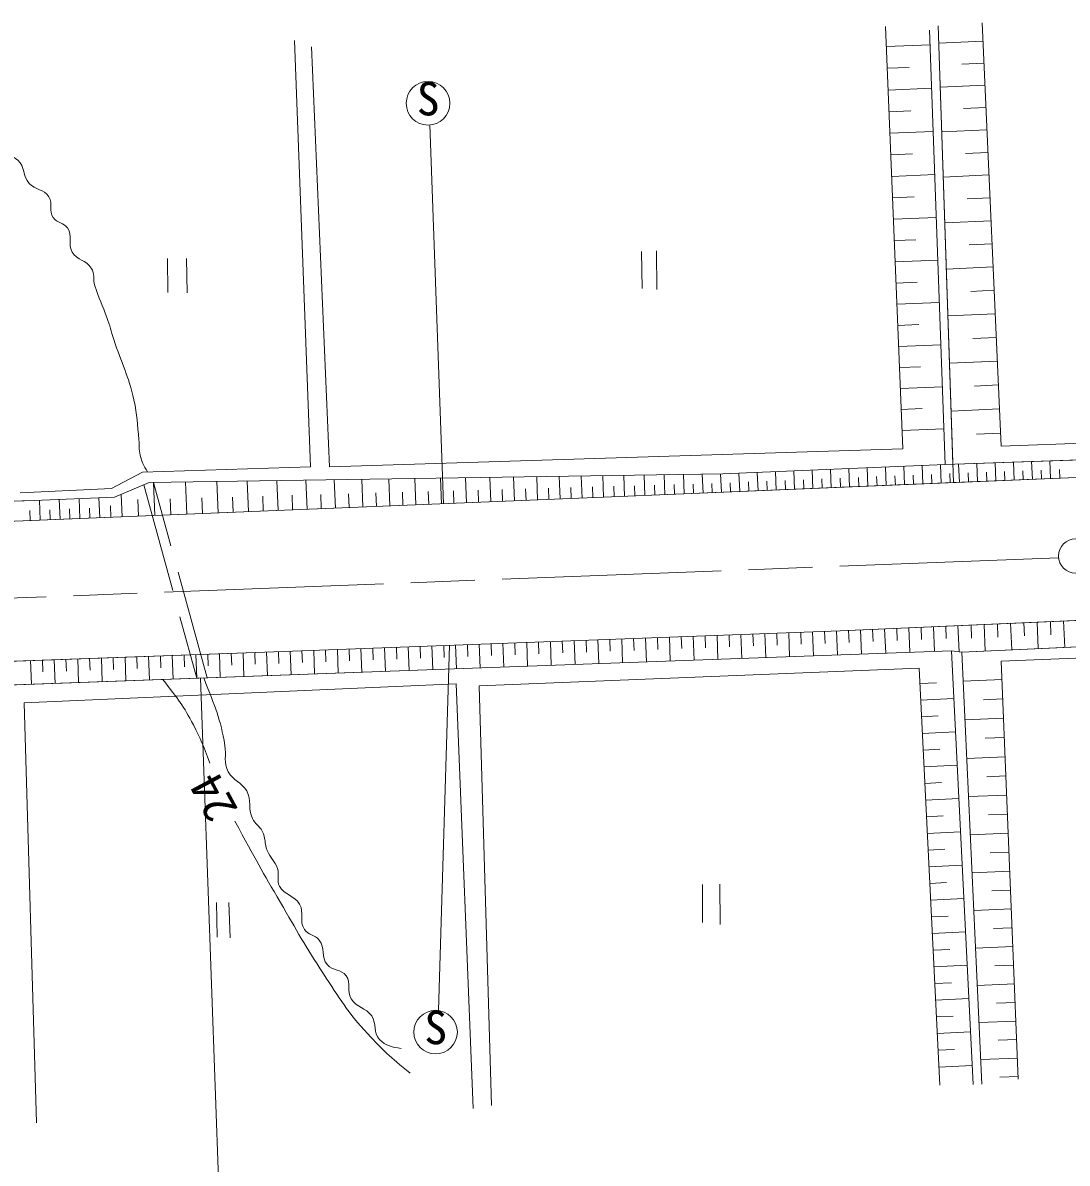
# Model space of a CAD drawing. Units: millimetres, scale not verified. Extents: x 40000 to 680000, y 20000 to 380000.
# Drawn here: x 210266 to 267468, y 251229 to 313678 of the extents above; entities that cross this region are included whole.
import ezdxf
from ezdxf.enums import TextEntityAlignment as Align

# ---------------------------------------------------------------- set-up
doc = ezdxf.new("R2010")
doc.units = ezdxf.units.MM
doc.header["$LTSCALE"] = 1000
doc.linetypes.add('CHAIN', pattern=[18.5, 12, -1.5, 3.5, -1.5])
doc.linetypes.add('DASHED', pattern=[7.5, 6, -1.5])
for name, color, linetype, lineweight in [('M-BGD', 7, 'Continuous', 13), ('M-BGD-OTRS1', 7, 'DASHED', 13), ('M-BMK', 2, 'CHAIN', 13), ('M-BMK-SRVR', 3, 'Continuous', 13), ('M-STR-HTXT', 7, 'Continuous', 13)]:
    doc.layers.add(name, color=color, linetype=linetype, lineweight=lineweight)
doc.styles.add('ＭＳ ゴシック', font='')
doc.styles.get('ＭＳ ゴシック').set_extended_font_data('MS Gothic')

msp = doc.modelspace()

# ---------------------------------------------------------------- linework, layer by layer
at = {"layer": 'M-BGD'}
for p, q in [((260404, 313515), (261247, 288499)), ((261213, 289500), (260404, 313515)), ((262807, 313678), (263860, 290492)), ((262807, 313678), (263860, 290492)), ((258468, 290357), (257523, 313476)), ((258468, 290357), (257523, 313476)), ((260789, 289485), (259932, 313267)), ((259932, 313267), (260789, 289485)), ((226031, 289356), (225139, 312717)), ((226083, 312357), (227072, 289364)), ((257568, 312376), (259960, 312473)), ((262852, 312679), (260436, 312570)), ((257617, 311185), (258807, 311234)), ((262907, 311471), (261699, 311416)), ((257665, 309995), (260046, 310092)), ((262962, 310263), (260517, 310152)), ((257714, 308811), (258898, 308859)), ((263018, 309040), (261795, 308985)), ((232554, 308083), (233302, 287343)), ((257762, 307626), (260131, 307723)), ((263073, 307818), (260600, 307705)), ((257810, 306447), (258989, 306495)), ((263129, 306581), (261892, 306525)), ((257859, 305268), (260216, 305365)), ((263185, 305344), (260683, 305230)), ((257906, 304095), (259080, 304143)), ((263242, 304093), (261991, 304036)), ((257954, 302922), (260301, 303018)), ((263299, 302842), (260767, 302727)), ((258002, 301754), (259170, 301802)), ((244154, 301153), (244188, 299121)), ((244974, 301193), (245000, 299075)), ((263356, 301576), (262091, 301518)), ((218199, 300778), (218203, 298903)), ((219238, 300773), (219260, 298890)), ((258050, 300586), (260385, 300682)), ((263414, 300310), (260853, 300194)), ((258097, 299424), (259259, 299472)), ((263472, 299030), (262191, 298971)), ((258145, 298262), (260469, 298357)), ((263530, 297749), (260939, 297631)), ((258192, 297106), (259349, 297153)), ((258239, 295949), (260552, 296043)), ((263589, 296454), (262293, 296395)), ((258286, 294798), (259437, 294845)), ((263648, 295158), (261027, 295039)), ((263860, 290492), (363159, 294244)), ((258333, 293647), (260635, 293741)), ((263707, 293848), (262397, 293788)), ((258380, 292501), (259526, 292548)), ((263767, 292537), (261115, 292417)), ((258427, 291356), (260718, 291449)), ((263827, 291211), (262501, 291151)), ((227072, 289364), (258468, 290357)), ((260789, 289485), (273382, 289935)), ((216827, 289071), (226031, 289356)), ((248604, 288975), (260789, 289485)), ((253543, 288177), (253501, 289180)), ((254546, 288219), (254504, 289222)), ((255549, 288261), (255507, 289264)), ((256552, 288303), (256510, 289306)), ((257555, 288345), (257513, 289348)), ((258558, 288387), (258516, 289390)), ((259561, 288429), (259519, 289432)), ((260564, 288470), (260522, 289474)), ((261563, 288512), (261521, 289511)), ((262562, 288554), (262521, 289547)), ((263561, 288596), (263520, 289582)), ((264560, 288637), (264519, 289618)), ((265060, 288658), (265040, 289146)), ((265560, 288679), (265519, 289654)), ((266059, 288700), (266039, 289184)), ((266559, 288721), (266518, 289689)), ((267058, 288742), (267038, 289223)), ((215133, 288172), (216827, 289071)), ((217187, 288496), (248604, 288975)), ((219252, 286774), (219181, 288526)), ((220961, 286843), (220891, 288552)), ((222628, 286911), (222560, 288578)), ((224253, 286977), (224187, 288602)), ((225839, 287041), (225775, 288627)), ((227386, 287104), (227323, 288650)), ((228894, 287165), (228833, 288673)), ((230366, 287224), (230306, 288696)), ((231801, 287283), (231743, 288718)), ((233201, 287339), (233144, 288739)), ((234566, 287395), (234511, 288760)), ((235898, 287449), (235844, 288780)), ((237197, 287501), (237144, 288800)), ((238464, 287553), (238412, 288820)), ((239699, 287603), (239649, 288838)), ((240905, 287652), (240856, 288857)), ((242080, 287699), (242032, 288875)), ((267985, 288781), (242960, 287735)), ((243226, 287746), (243179, 288892)), ((244343, 287793), (244296, 288909)), ((245431, 287838), (245385, 288926)), ((246491, 287883), (246446, 288942)), ((247523, 287926), (247480, 288958)), ((248529, 287968), (248487, 288973)), ((249532, 288010), (249490, 289012)), ((250033, 288030), (250012, 288532)), ((250534, 288051), (250492, 289054)), ((251036, 288072), (251015, 288574)), ((251537, 288093), (251495, 289096)), ((252038, 288114), (252018, 288616)), ((252540, 288135), (252498, 289138)), ((253041, 288156), (253020, 288658)), ((254044, 288198), (254023, 288700)), ((255047, 288240), (255026, 288741)), ((256050, 288282), (256029, 288783)), ((257053, 288324), (257032, 288825)), ((258056, 288366), (258035, 288867)), ((259059, 288408), (259038, 288909)), ((260062, 288450), (260041, 288951)), ((261063, 288491), (261043, 288991)), ((262063, 288533), (262042, 289029)), ((263062, 288575), (263041, 289068)), ((264061, 288617), (264040, 289107)), ((210119, 287936), (215133, 288172)), ((215283, 287701), (217187, 288496)), ((217500, 286703), (217427, 288499)), ((229630, 287195), (229600, 287930)), ((231083, 287254), (231054, 287971)), ((232501, 287311), (232473, 288011)), ((233883, 287367), (233856, 288050)), ((235232, 287422), (235205, 288088)), ((236547, 287475), (236521, 288124)), ((237830, 287527), (237805, 288160)), ((239082, 287578), (239056, 288196)), ((240302, 287627), (240278, 288230)), ((241492, 287676), (241469, 288263)), ((242653, 287723), (242630, 288296)), ((243785, 287769), (243761, 288328)), ((244887, 287816), (244864, 288359)), ((245961, 287860), (245939, 288390)), ((247007, 287904), (246985, 288420)), ((248026, 287947), (248005, 288450)), ((249030, 287989), (249009, 288490)), ((178061, 286431), (210891, 287521)), ((242960, 287735), (208020, 286318)), ((210891, 287521), (215283, 287701)), ((211221, 286448), (211177, 287533)), ((212306, 286492), (212262, 287577)), ((213391, 286536), (213347, 287622)), ((214477, 286580), (214433, 287666)), ((215703, 286630), (215653, 287856)), ((216601, 286666), (216565, 287565)), ((218376, 286738), (218340, 287614)), ((220106, 286808), (220072, 287663)), ((221794, 286877), (221760, 287710)), ((223440, 286944), (223407, 287757)), ((225046, 287009), (225014, 287802)), ((226612, 287072), (226581, 287846)), ((228140, 287134), (228110, 287888)), ((210678, 286426), (210656, 286969)), ((211763, 286470), (211741, 287013)), ((212849, 286514), (212827, 287057)), ((213934, 286558), (213912, 287101)), ((215090, 286605), (215065, 287218)), ((255025, 280383), (275766, 281294)), ((255493, 280404), (255522, 279748)), ((256149, 280432), (256207, 279112)), ((256809, 280461), (256838, 279801)), ((257469, 280490), (257527, 279161)), ((258133, 280519), (258163, 279855)), ((258798, 280549), (258857, 279209)), ((259468, 280578), (259497, 279908)), ((260138, 280607), (260197, 279258)), ((260812, 280637), (260842, 279962)), ((261487, 280667), (261550, 279238)), ((262202, 280698), (262233, 279984)), ((262916, 280729), (262980, 279275)), ((263643, 280761), (263675, 280034)), ((264371, 280793), (264434, 279341)), ((265097, 280825), (265129, 280099)), ((265823, 280857), (265886, 279407)), ((266548, 280889), (266580, 280164)), ((267273, 280921), (267336, 279473)), ((225042, 279270), (255025, 280383)), ((239164, 279794), (239213, 278493)), ((239815, 279818), (239839, 279168)), ((240466, 279843), (240514, 278540)), ((241117, 279867), (241141, 279216)), ((241768, 279891), (241816, 278588)), ((242420, 279915), (242444, 279264)), ((243071, 279939), (243119, 278635)), ((243723, 279963), (243747, 279311)), ((244375, 279988), (244423, 278683)), ((245027, 280012), (245052, 279359)), ((245680, 280036), (245728, 278730)), ((246333, 280060), (246357, 279407)), ((246985, 280085), (247034, 278778)), ((247639, 280109), (247663, 279456)), ((248292, 280133), (248340, 278826)), ((248946, 280157), (248970, 279504)), ((249599, 280182), (249648, 278873)), ((250253, 280206), (250278, 279552)), ((250908, 280230), (250956, 278921)), ((251562, 280254), (251586, 279600)), ((252217, 280279), (252265, 278969)), ((252872, 280303), (252896, 279648)), ((253527, 280327), (253575, 279017)), ((254182, 280352), (254206, 279696)), ((254837, 280376), (254886, 279064)), ((286073, 280323), (261705, 279217)), ((195060, 278191), (225042, 279270)), ((221684, 279149), (221707, 278503)), ((222330, 279172), (222376, 277881)), ((222975, 279196), (222999, 278550)), ((223621, 279219), (223667, 277928)), ((224267, 279242), (224290, 278597)), ((224912, 279265), (224958, 277975)), ((225557, 279289), (225581, 278644)), ((226203, 279313), (226251, 278022)), ((226848, 279337), (226872, 278691)), ((227494, 279361), (227542, 278068)), ((228140, 279385), (228164, 278739)), ((228787, 279409), (228835, 278115)), ((229433, 279433), (229457, 278786)), ((230080, 279457), (230128, 278162)), ((230728, 279481), (230752, 278834)), ((231375, 279505), (231423, 278209)), ((232023, 279529), (232047, 278881)), ((232671, 279553), (232719, 278256)), ((233026, 259591), (233645, 279589)), ((233319, 279577), (233343, 278929)), ((261135, 279292), (233899, 278299)), ((233968, 279601), (234016, 278303)), ((234617, 279625), (234641, 278976)), ((235266, 279649), (235314, 278351)), ((235915, 279674), (235939, 279024)), ((236564, 279698), (236613, 278398)), ((237214, 279722), (237238, 279072)), ((237864, 279746), (237912, 278445)), ((238514, 279770), (238538, 279120)), ((261135, 279292), (262316, 255541)), ((261705, 279217), (261135, 279292)), ((261135, 279292), (262316, 255541)), ((262789, 255565), (261705, 279217)), ((262789, 255565), (261705, 279217)), ((280180, 279413), (263857, 278712)), ((210690, 278753), (210737, 277459)), ((211337, 278777), (211361, 278129)), ((211985, 278800), (212031, 277506)), ((212632, 278823), (212655, 278176)), ((213279, 278847), (213326, 277553)), ((213926, 278870), (213950, 278223)), ((214573, 278893), (214620, 277599)), ((215220, 278916), (215243, 278270)), ((215867, 278940), (215913, 277646)), ((216514, 278963), (216537, 278316)), ((217160, 278986), (217207, 277693)), ((217807, 279010), (217830, 278363)), ((218453, 279033), (218500, 277740)), ((219099, 279056), (219123, 278410)), ((219746, 279079), (219792, 277787)), ((220392, 279103), (220415, 278457)), ((221038, 279126), (221084, 277834)), ((263857, 278712), (264790, 255835)), ((263857, 278712), (264790, 255835)), ((233899, 278299), (208807, 277389)), ((259355, 278334), (235254, 277361)), ((260485, 255497), (259355, 278334)), ((260485, 255497), (259355, 278334)), ((234000, 277477), (210347, 276443)), ((234941, 254217), (234000, 277477)), ((235254, 277361), (235931, 254397)), ((259396, 277497), (260308, 277542)), ((263898, 277713), (261778, 277627)), ((259441, 276585), (261265, 276675)), ((263941, 276653), (262881, 276610)), ((210347, 276443), (211017, 253441)), ((259486, 275673), (260399, 275718)), ((263984, 275593), (261875, 275507)), ((259532, 274760), (261356, 274851)), ((264027, 274539), (262972, 274496)), ((259577, 273848), (260489, 273893)), ((259622, 272936), (261447, 273026)), ((264070, 273484), (261972, 273399)), ((264113, 272435), (263064, 272392)), ((259667, 272023), (260580, 272068)), ((259712, 271110), (261537, 271201)), ((264156, 271386), (262068, 271301)), ((259757, 270198), (260670, 270243)), ((264198, 270342), (263154, 270299)), ((259803, 269285), (261628, 269375)), ((264241, 269298), (262163, 269213)), ((259848, 268372), (260761, 268417)), ((264283, 268259), (263244, 268217)), ((259893, 267459), (261719, 267549)), ((264325, 267220), (262258, 267136)), ((247487, 266485), (247487, 264416)), ((248447, 266515), (248462, 264296)), ((259938, 266546), (260851, 266591)), ((264368, 266187), (263334, 266145)), ((220875, 265510), (220920, 263608)), ((221559, 265513), (221619, 263568)), ((259983, 265633), (261810, 265723)), ((264410, 265153), (262353, 265070)), ((260029, 264720), (260942, 264765)), ((260074, 263806), (261900, 263897)), ((264452, 264125), (263423, 264083)), ((260119, 262893), (261032, 262938)), ((264494, 263097), (262447, 263013)), ((260164, 261979), (261991, 262070)), ((264535, 262074), (263512, 262032)), ((260209, 261066), (261123, 261111)), ((264577, 261051), (262541, 260968)), ((260255, 260152), (262082, 260242)), ((264619, 260033), (263601, 259991)), ((260300, 259238), (261214, 259283)), ((264660, 259015), (262634, 258932)), ((260345, 258324), (262173, 258415)), ((264701, 258002), (263689, 257961)), ((260390, 257410), (261304, 257456)), ((264743, 256989), (262727, 256907)), ((260436, 256496), (262264, 256587)), ((264784, 255981), (263776, 255940))]:
    msp.add_line(p, q, dxfattribs=at)
for points in [[(68280, 282092), (136105, 284632), (163693, 285869), (178061, 286431), (210891, 287521), (215283, 287701), (217187, 288496), (248604, 288975), (260789, 289485), (273382, 289935), (290672, 290609), (308210, 291284), (335663, 292183), (355786, 293015), (362576, 293217), (363155, 293504)], [(363189, 292344), (355908, 291984), (325353, 290804), (295134, 289725), (267985, 288781), (261247, 288499), (242960, 287735), (208020, 286318), (182455, 285273), (157970, 284295), (143063, 283755), (115509, 282609), (93233, 281765), (68339, 280809)], [(68668, 273499), (106529, 274818), (128687, 275594), (151048, 276471), (167573, 277145), (195060, 278191), (225042, 279270), (255025, 280383), (275766, 281294), (301331, 282103), (362392, 284961)], [(361990, 283384), (357584, 283414), (349062, 283302), (324689, 282245), (286073, 280323), (261705, 279217), (261135, 279292), (233899, 278299), (208807, 277389), (169921, 275871), (162147, 275580), (154823, 275324), (154080, 275306), (149184, 275191), (141060, 274907), (125726, 274217), (110796, 273662), (96541, 273183), (84355, 272793), (68721, 272297)]]:
    msp.add_lwpolyline(points, dxfattribs=at)
for centre in [(232461, 309271), (232876, 258408)]:
    msp.add_circle(centre, 1192, dxfattribs=at)
for points, knots in [([(204902, 309764), (205719, 309432), (206130, 309349), (206674, 308771), (206897, 308533), (206909, 308283), (207187, 308111), (207551, 307886), (207894, 308058), (208239, 307805), (208676, 307485), (208600, 307002), (209019, 306659), (209349, 306389), (209682, 306454), (209992, 306159), (210393, 305777), (210250, 305301), (210618, 304887), (210955, 304508), (211422, 304585), (211690, 304154), (211932, 303766), (211678, 303386), (211937, 303008), (212150, 302698), (212507, 302755), (212716, 302442), (213009, 302006), (212710, 301576), (212976, 301123), (213245, 300666), (213720, 300690), (214015, 300250), (214233, 299926), (214100, 299644), (214215, 299271), (214429, 298579), (214630, 298220), (214875, 297539), (215040, 297077), (215096, 296806), (215248, 296340), (215670, 295041), (216051, 294355), (216354, 293024), (216544, 292189), (216537, 291700), (216623, 290848), (216657, 290517), (216619, 290323), (216693, 289998), (216781, 289617), (216876, 289466), (217095, 289080)], [0, 0, 0, 0, 1, 1, 1, 2, 2, 2, 3, 3, 3, 4, 4, 4, 5, 5, 5, 6, 6, 6, 7, 7, 7, 8, 8, 8, 9, 9, 9, 10, 10, 10, 11, 11, 11, 12, 12, 12, 13, 13, 13, 14, 14, 14, 15, 15, 15, 16, 16, 16, 17, 17, 17, 18, 18, 18, 18]), ([(220507, 273134), (220151, 274124), (220018, 274440), (219608, 275232), (219071, 276271), (218777, 276621), (217944, 277720)], [0, 0, 0, 0, 1, 1, 1, 2, 2, 2, 2]), ([(220185, 277801), (220812, 276128), (221091, 275598), (221336, 274107), (221428, 273548), (221240, 273162), (221516, 272668), (221794, 272168), (222241, 272105), (222528, 271611), (222830, 271091), (222581, 270645), (222843, 270104), (222993, 269795), (223223, 269712), (223382, 269407), (223580, 269030), (223494, 268746), (223652, 268351), (223818, 267938), (224065, 267780), (224214, 267361), (224342, 267003), (224143, 266728), (224327, 266395), (224606, 265888), (225141, 265907), (225428, 265405), (225699, 264932), (225380, 264484), (225687, 264034), (225907, 263711), (226251, 263752), (226496, 263449), (226846, 263018), (226577, 262515), (226946, 262100), (227257, 261750), (227704, 261871), (227980, 261493), (228277, 261087), (227990, 260665), (228250, 260234), (228546, 259743), (229049, 259761), (229374, 259290), (229674, 258855), (229435, 258388), (229802, 258008), (230151, 257645), (230499, 257587), (230993, 257513)], [0, 0, 0, 0, 1, 1, 1, 2, 2, 2, 3, 3, 3, 4, 4, 4, 5, 5, 5, 6, 6, 6, 7, 7, 7, 8, 8, 8, 9, 9, 9, 10, 10, 10, 11, 11, 11, 12, 12, 12, 13, 13, 13, 14, 14, 14, 15, 15, 15, 16, 16, 16, 17, 17, 17, 17]), ([(231480, 256151), (230352, 257079), (229998, 257401), (229156, 258310), (228069, 259483), (227610, 260272), (226728, 261607), (225748, 263091), (225271, 263968), (224375, 265504), (223371, 267225), (223064, 267796), (221886, 269956)], [0, 0, 0, 0, 1, 1, 1, 2, 2, 2, 3, 3, 3, 4, 4, 4, 4])]:
    msp.add_open_spline(points, degree=3, knots=knots, dxfattribs=at)
at = {"layer": 'M-BGD-OTRS1'}
for p, q in [((216894, 288373), (219792, 277787)), ((220366, 277808), (217427, 288499))]:
    msp.add_line(p, q, dxfattribs=at)
at = {"layer": 'M-BMK'}
msp.add_line((267000, 284383), (169315, 280619), dxfattribs=at)
at = {"layer": 'M-BMK-SRVR'}
msp.add_circle((267933, 284479), 938, dxfattribs=at)
at = {"layer": 'M-STR-HTXT'}
msp.add_line((219995, 277795), (221100, 247409), dxfattribs=at)

# ---------------------------------------------------------------- texts
at = {"layer": 'M-BGD', "style": 'ＭＳ ゴシック'}
for p in [(231846, 308057), (232261, 257194)]:
    msp.add_text('S', height=1833, dxfattribs=at).set_placement(p, align=Align.BOTTOM_LEFT)
msp.add_text('24', height=1833, rotation=118.229, dxfattribs=at).set_placement((222570, 270850), align=Align.BOTTOM_LEFT)

doc.saveas('drawing.dxf')
